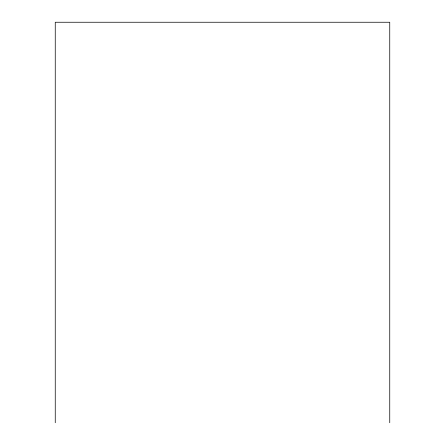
<?xml version="1.0" encoding="UTF-8"?>
<svg xmlns="http://www.w3.org/2000/svg" width="445" height="445" viewBox="0 0 445 445"><rect width="100%" height="100%" fill="white"/><g stroke="black" fill="none" stroke-linecap="round" stroke-linejoin="round"><path stroke-width="0.67" d="M389.748 422.75L389.748 22.25L55.252 22.25L55.252 422.75"/></g></svg>
